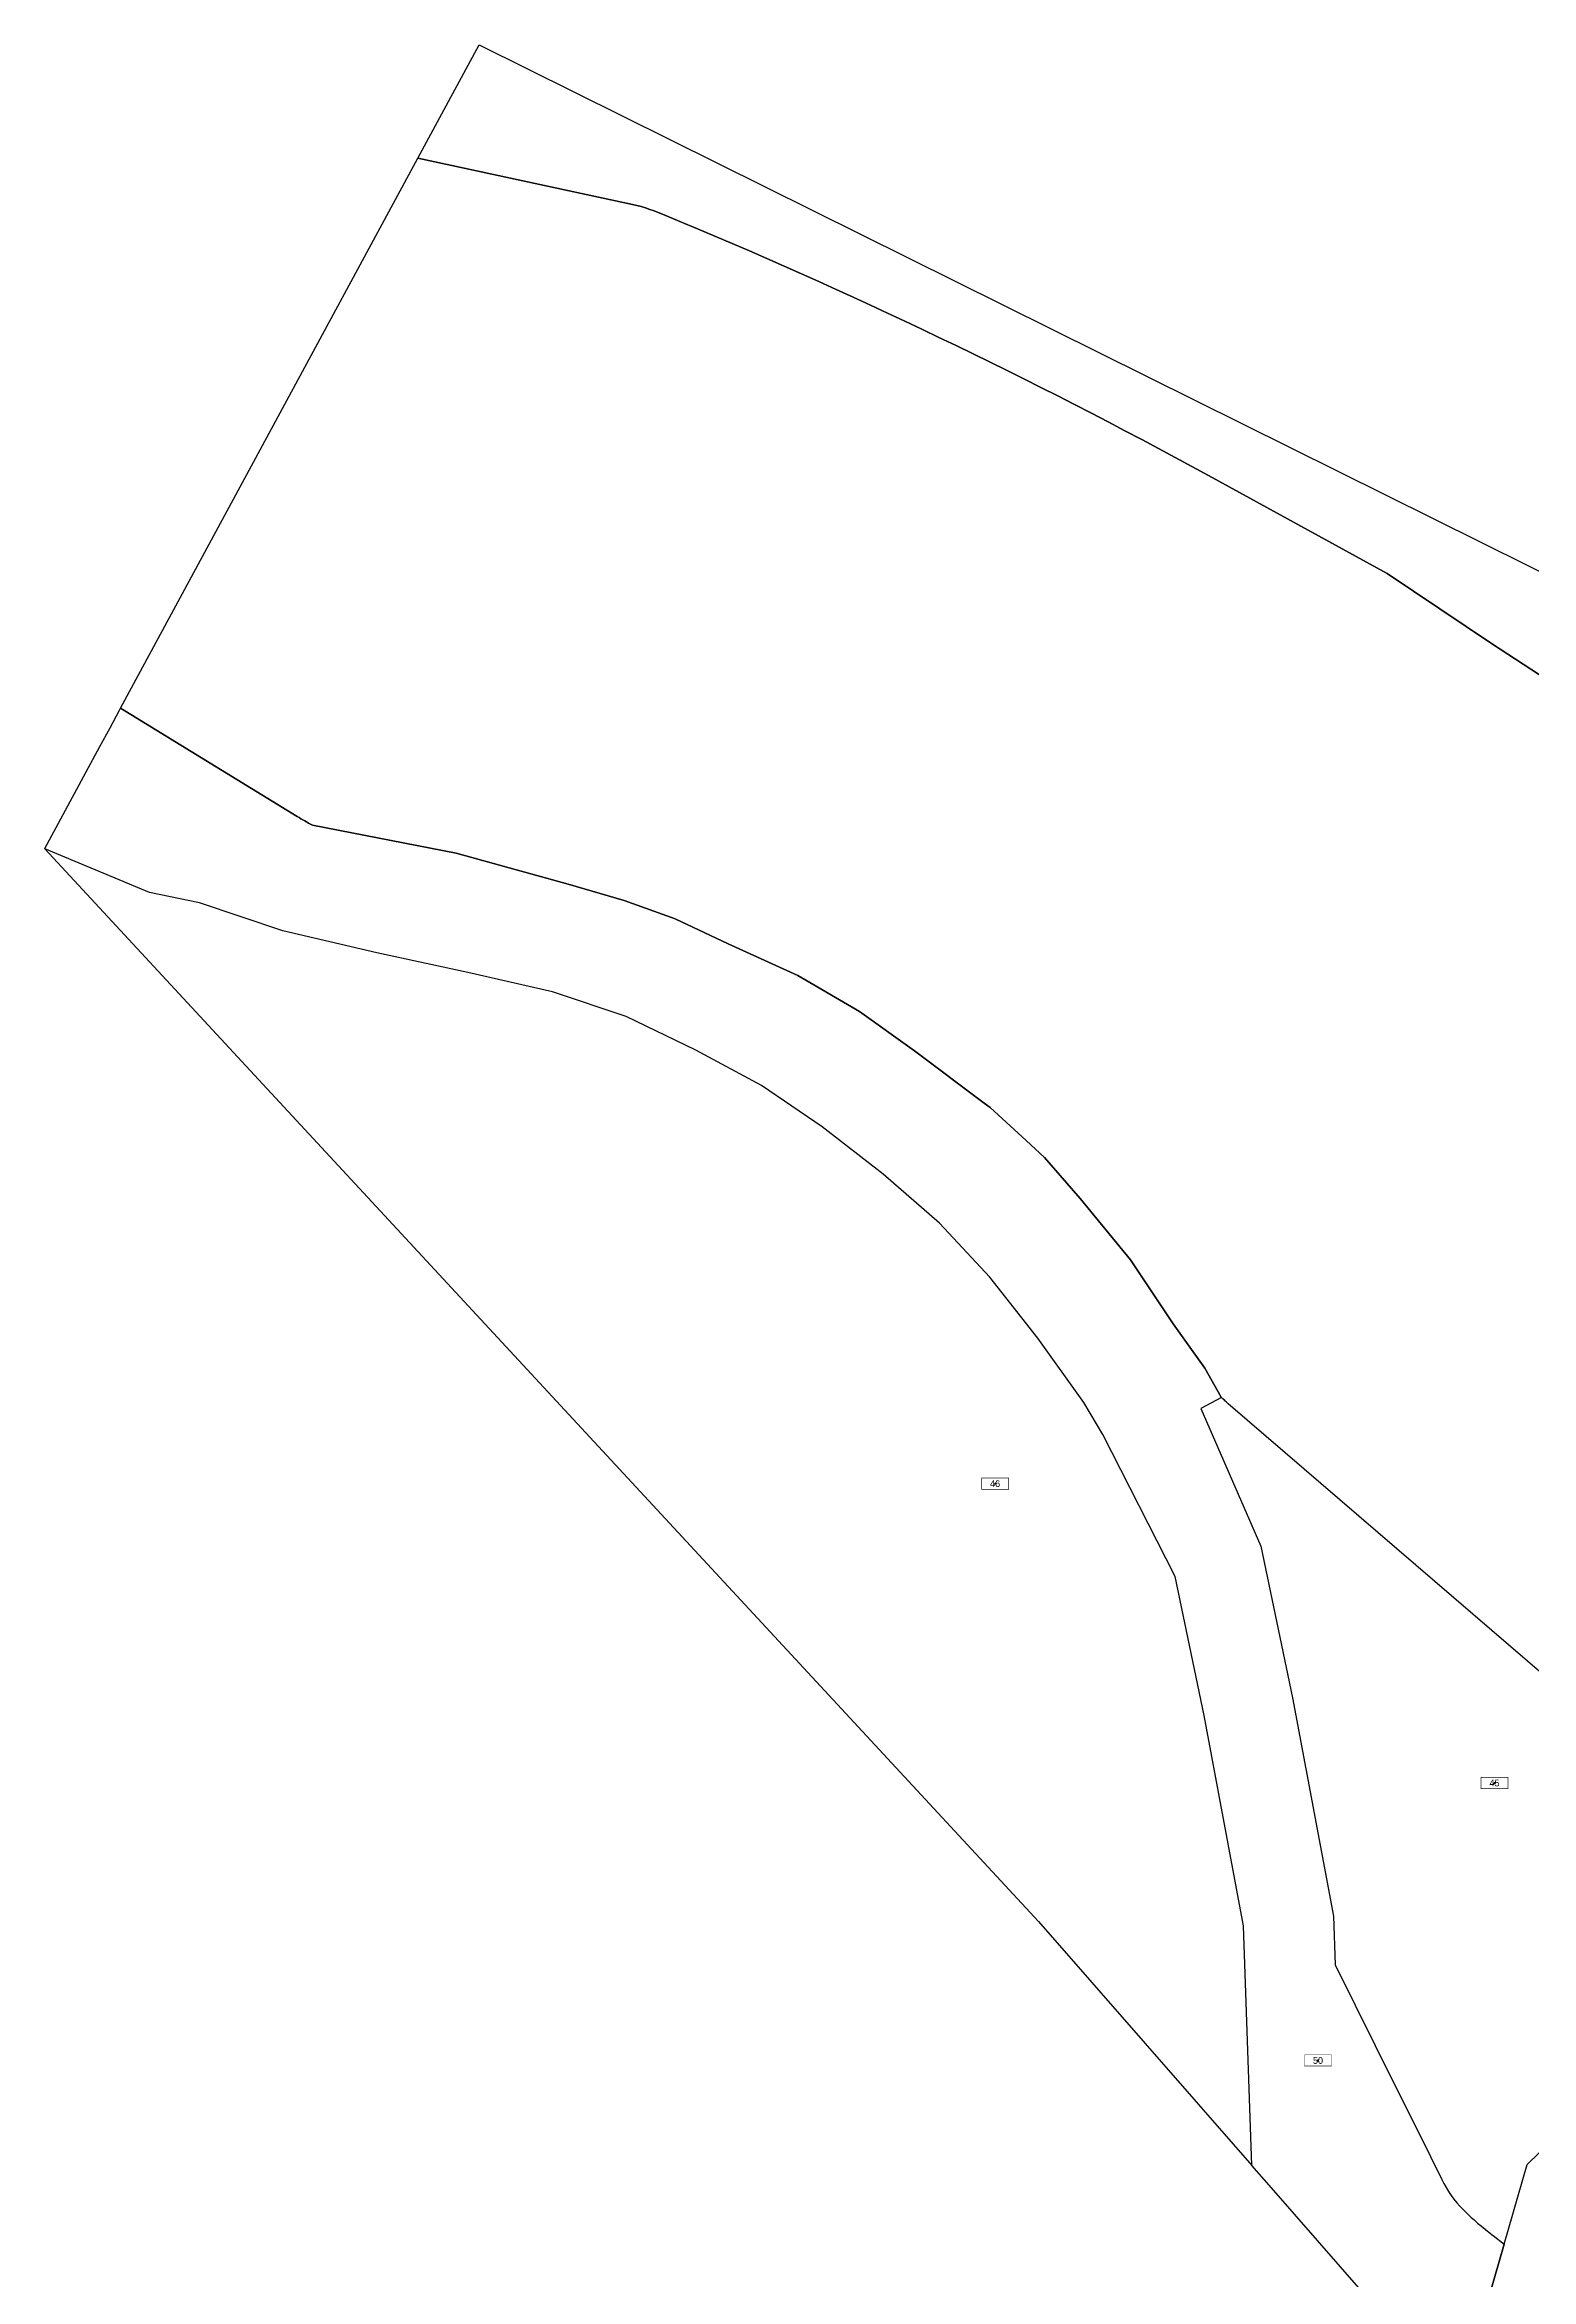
# Model space of a CAD drawing. Header units: metres. Extents: x 185880 to 187240, y 655268 to 656231.
# Drawn here: x 185880.3 to 186210.2, y 655734.8 to 656230.6 of the extents above; entities that cross this region are included whole.
import ezdxf
from ezdxf.enums import TextEntityAlignment as Align

# ---------------------------------------------------------------- set-up
doc = ezdxf.new("R2010")
doc.units = ezdxf.units.M
doc.layers.add('Pcell', color=160, linetype='Continuous')
doc.layers.add('scellno', color=160, linetype='Continuous')
doc.styles.add('mvt-nos', font='mvt-nos.shx')

# ---------------------------------------------------------------- blocks, each defined once
blk = doc.blocks.new('Cellno')
at = {"color": 2}
for points in [[(0, 0.4), (0, -0.4)], [(-0.4, 0), (0.4, 0)]]:
    blk.add_lwpolyline(points, dxfattribs=at)
at = {"layer": 'scellno', "const_width": 0.25}
blk.add_lwpolyline([(6, 2.5), (-6, 2.5), (-6, -2.5), (6, -2.5)], close=True, dxfattribs=at)
at = {"layer": 'scellno', "style": 'mvt-nos'}
blk.add_attdef('CELLNO', text='', height=3, dxfattribs=at).set_placement((0, 0), align=Align.MIDDLE)
at = {"layer": 'scellno', "style": 'mvt-nos', "flags": 1}
for tag, p in [('CODE', (-0.29, -6)), ('AREA', (0.21, -8.97))]:
    blk.add_attdef(tag, text='', height=2.5, dxfattribs=at).set_placement(p, align=Align.CENTER)

msp = doc.modelspace()

# ---------------------------------------------------------------- linework, layer by layer
at = {"layer": 'Pcell'}
for points in [[(185963.1, 656205.42), (185976.71, 656230.61), (186230.69, 656104.49), (186345.22, 656047.62, -0.023974), (186390.56, 656022.33), (186359.46, 655979), (186308.51, 656020.19), (186287.6, 656037), (186255.04, 656061.62), (186235.98, 656075.13), (186218.61, 656086.46), (186201.55, 656097.61), (186178.2, 656113.3), (186138.53, 656135.02, 0.027242), (186017.41, 656193.02, 0.04518), (186009.75, 656195.4)], [(186141.45, 655930.41), (186136.84, 655927.98), (186150.18, 655897.42), (186157.22, 655863.78), (186166.28, 655815.36), (186166.65, 655804.56), (186175.55, 655786.66), (186187.8, 655761.99), (186190.36, 655756.91, 0.084774), (186195.05, 655750.25, 0.015625), (186196.86, 655748.5, 0.011845), (186199.14, 655746.52, 0.003252), (186200.79, 655745.19, 0.000447), (186201.02, 655745, 0.001338), (186201.71, 655744.46), (186204.16, 655742.52), (186209.29, 655760.27), (186264.2, 655813.67), (186226.99, 655856.07, 0.034924), (186221.98, 655861.03), (186142.96, 655929.05, -0.010289), (186141.45, 655930.41, -0.010289)]]:
    msp.add_lwpolyline(points, format="xyb", close=True, dxfattribs=at)
msp.add_lwpolyline([(186221.98, 655861.03), (186142.96, 655929.05, -0.010767), (186141.38, 655930.48), (186137.75, 655936.93), (186130.76, 655946.8), (186121.29, 655960.99), (186110.08, 655974.6), (186108.59, 655976.31), (186102.19, 655983.65), (186098.11, 655987.44), (186090.09, 655994.75), (186088.76, 655995.75), (186073.33, 656007.37), (186061.16, 656016.1), (186047.45, 656024.07), (186031.98, 656031.13), (186020.25, 656036.65), (186008.94, 656040.73), (185996.5, 656044.35), (185971.63, 656051.23), (185939.74, 656057.45, -0.019649), (185936.35, 656059.35), (185897.17, 656083.37), (185963.1, 656205.42), (186009.75, 656195.4, -0.04518), (186017.41, 656193.02, -0.027242), (186138.53, 656135.02), (186178.2, 656113.3), (186201.55, 656097.61), (186218.61, 656086.46)], format="xyb", dxfattribs=at)
at = {"layer": 'Pcell', "flags": 128}
msp.add_lwpolyline([(186193.87, 655707.73), (186152.52, 655755.02), (186148.15, 655760), (186146.34, 655813.17), (186137.6, 655859.9), (186131.15, 655890.73), (186115.13, 655922.24), (186110.87, 655929.32), (186100.68, 655943.61), (186090.05, 655957.16), (186078.87, 655969.12), (186066.35, 655980.01), (186052.87, 655990.47), (186039.41, 655999.67), (186024.8, 656007.47), (186009.33, 656014.94), (185993.04, 656020.44), (185974.22, 656024.73), (185954.06, 656029.11), (185933.17, 656033.97), (185914.71, 656040.19), (185903.62, 656042.48), (185880.33, 656052.2), (185880.37, 656052.28), (185892.56, 656074.85), (185894.83, 656079.04), (185896.96, 656082.98), (185897.17, 656083.37), (185936.35, 656059.35, 0.019649), (185939.74, 656057.45), (185971.63, 656051.23), (185996.5, 656044.35), (186008.94, 656040.73), (186020.25, 656036.65), (186031.98, 656031.13), (186047.45, 656024.07), (186061.16, 656016.1), (186073.33, 656007.37), (186088.76, 655995.75), (186090.09, 655994.75), (186098.11, 655987.44), (186102.19, 655983.65), (186108.59, 655976.31), (186110.08, 655974.6), (186121.29, 655960.99), (186130.76, 655946.8), (186137.75, 655936.93), (186141.38, 655930.48, 0.000478), (186141.45, 655930.41), (186141.45, 655930.41), (186136.84, 655927.98), (186150.18, 655897.42), (186157.22, 655863.78), (186166.28, 655815.36), (186166.65, 655804.56), (186175.55, 655786.66), (186187.8, 655761.99), (186190.36, 655756.91, 0.084774), (186195.05, 655750.25, 0.015625), (186196.86, 655748.5, 0.011845), (186199.14, 655746.52, 0.005036), (186201.71, 655744.46), (186204.16, 655742.52), (186200.99, 655731.56)], format="xyb", dxfattribs=at)
at = {"layer": 'Pcell'}
msp.add_lwpolyline([(186039.41, 655999.67), (186024.8, 656007.47), (186009.33, 656014.94), (185993.04, 656020.44), (185974.22, 656024.73), (185954.06, 656029.11), (185933.17, 656033.97), (185914.71, 656040.19), (185903.62, 656042.48), (185880.33, 656052.2), (186100.82, 655814.12), (186148.15, 655760), (186146.34, 655813.17), (186137.6, 655859.9), (186131.15, 655890.73), (186115.13, 655922.24), (186110.87, 655929.32), (186100.68, 655943.61), (186090.05, 655957.16), (186078.87, 655969.12), (186066.35, 655980.01), (186052.87, 655990.47)], close=True, dxfattribs=at)
msp.add_lwpolyline([(186200.99, 655731.56), (186209.29, 655760.27), (186264.2, 655813.67)], dxfattribs=at)

# ---------------------------------------------------------------- block references
at = {"layer": 'scellno', "xscale": 0.5, "yscale": 0.5, "zscale": 0.5}
for p, values in [((186091.22, 655911.3), {'CELLNO': '46'}), ((186202.03, 655844.88), {'CELLNO': '45'}), ((186162.86, 655783.32), {'CELLNO': '50'})]:
    msp.add_blockref('Cellno', p, dxfattribs=at).add_auto_attribs(values)

doc.saveas('drawing.dxf')
